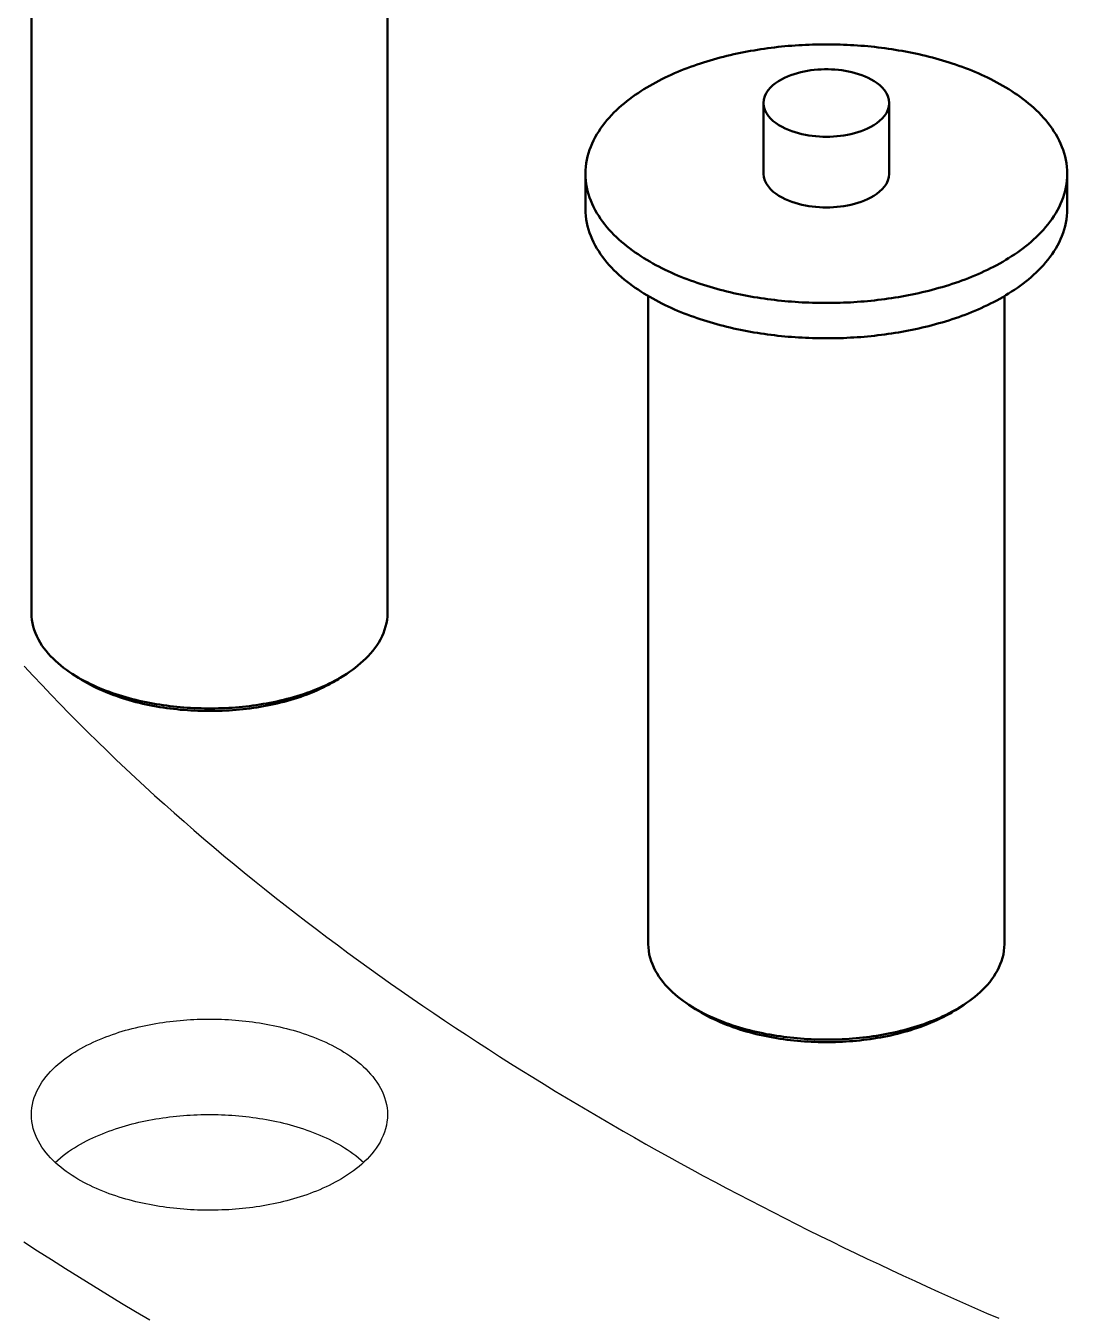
# Model space of a CAD drawing. Header units: millimetres. Extents: x 0 to 841, y 0 to 594.
# Drawn here: x 223.07 to 259.32, y 271.77 to 316.63 of the extents above; entities that cross this region are included whole.
import ezdxf

# ---------------------------------------------------------------- set-up
doc = ezdxf.new("R2010")
doc.units = ezdxf.units.MM
doc.layers.add('FINA', color=7, linetype='CONTINUOUS', lineweight=25)
doc.layers.add('VIS', color=7, linetype='CONTINUOUS', lineweight=50)

msp = doc.modelspace()

# ---------------------------------------------------------------- linework, layer by layer
at = {"layer": 'FINA'}
for points in [[(223.26, 318.747), (223.26, 296.188)], [(235.657, 318.747), (235.657, 296.188)], [(259.321, 311.48), (259.318, 311.6), (259.309, 311.72), (259.294, 311.84), (259.273, 311.958), (259.247, 312.076), (259.215, 312.192), (259.178, 312.306), (259.136, 312.419), (259.089, 312.53), (259.038, 312.639), (258.982, 312.746), (258.923, 312.85), (258.859, 312.953), (258.792, 313.053), (258.722, 313.15), (258.649, 313.246), (258.572, 313.339), (258.493, 313.43), (258.412, 313.518), (258.328, 313.605), (258.242, 313.689), (258.154, 313.771), (258.064, 313.851), (257.972, 313.929), (257.878, 314.004), (257.783, 314.078), (257.687, 314.15), (257.589, 314.22), (257.489, 314.288), (257.389, 314.354), (257.287, 314.419), (257.185, 314.482), (257.081, 314.543), (256.976, 314.602), (256.871, 314.66), (256.764, 314.716), (256.657, 314.771), (256.549, 314.824), (256.44, 314.876), (256.331, 314.926), (256.221, 314.975), (256.11, 315.022), (255.999, 315.068), (255.887, 315.113), (255.775, 315.156), (255.662, 315.199), (255.549, 315.239), (255.435, 315.279), (255.321, 315.317), (255.206, 315.354), (255.091, 315.39), (254.976, 315.425), (254.86, 315.458), (254.745, 315.491), (254.628, 315.522), (254.512, 315.552), (254.395, 315.581), (254.278, 315.609), (254.16, 315.636), (254.043, 315.661), (253.925, 315.686), (253.807, 315.71), (253.689, 315.732), (253.57, 315.754), (253.452, 315.774), (253.333, 315.794), (253.214, 315.813), (253.095, 315.83), (252.975, 315.847), (252.856, 315.862), (252.737, 315.877), (252.617, 315.891), (252.497, 315.903), (252.377, 315.915), (252.258, 315.926), (252.138, 315.935), (252.018, 315.944), (251.897, 315.952), (251.777, 315.959), (251.657, 315.965), (251.537, 315.97), (251.416, 315.975), (251.296, 315.978), (251.176, 315.98), (251.055, 315.982), (250.935, 315.982), (250.814, 315.982), (250.694, 315.98), (250.574, 315.978), (250.453, 315.975), (250.333, 315.97), (250.213, 315.965), (250.093, 315.959), (249.972, 315.952), (249.852, 315.944), (249.732, 315.935), (249.612, 315.926), (249.492, 315.915), (249.372, 315.903), (249.253, 315.891), (249.133, 315.877), (249.014, 315.862), (248.894, 315.847), (248.775, 315.83), (248.656, 315.813), (248.537, 315.794), (248.418, 315.774), (248.3, 315.754), (248.181, 315.732), (248.063, 315.71), (247.945, 315.686), (247.827, 315.661), (247.709, 315.636), (247.592, 315.609), (247.475, 315.581), (247.358, 315.552), (247.242, 315.522), (247.125, 315.491), (247.009, 315.458), (246.894, 315.425), (246.778, 315.39), (246.663, 315.354), (246.549, 315.317), (246.435, 315.279), (246.321, 315.239), (246.208, 315.199), (246.095, 315.156), (245.983, 315.113), (245.871, 315.068), (245.76, 315.022), (245.649, 314.975), (245.539, 314.926), (245.43, 314.876), (245.321, 314.824), (245.213, 314.771), (245.106, 314.716), (244.999, 314.66), (244.894, 314.602), (244.789, 314.543), (244.685, 314.482), (244.582, 314.419), (244.481, 314.354), (244.38, 314.288), (244.281, 314.22), (244.183, 314.15), (244.087, 314.078), (243.991, 314.004), (243.898, 313.929), (243.806, 313.851), (243.716, 313.771), (243.628, 313.689), (243.542, 313.605), (243.458, 313.518), (243.376, 313.43), (243.297, 313.339), (243.221, 313.246), (243.148, 313.15), (243.077, 313.053), (243.01, 312.953), (242.947, 312.85), (242.887, 312.746), (242.832, 312.639), (242.78, 312.53), (242.734, 312.419), (242.692, 312.306), (242.655, 312.192), (242.623, 312.076), (242.597, 311.958), (242.576, 311.84), (242.561, 311.72), (242.552, 311.6), (242.549, 311.48)], [(253.122, 313.94), (253.111, 314.06), (253.078, 314.175), (253.027, 314.284), (252.961, 314.384), (252.883, 314.475), (252.796, 314.558), (252.702, 314.633), (252.603, 314.7), (252.5, 314.761), (252.393, 314.816), (252.284, 314.865), (252.172, 314.909), (252.058, 314.948), (251.943, 314.983), (251.827, 315.013), (251.71, 315.039), (251.592, 315.061), (251.473, 315.079), (251.354, 315.093), (251.235, 315.104), (251.115, 315.111), (250.995, 315.115), (250.875, 315.115), (250.755, 315.111), (250.635, 315.104), (250.515, 315.093), (250.396, 315.079), (250.278, 315.061), (250.16, 315.039), (250.042, 315.013), (249.926, 314.983), (249.811, 314.948), (249.698, 314.909), (249.586, 314.865), (249.477, 314.816), (249.37, 314.761), (249.266, 314.7), (249.167, 314.633), (249.074, 314.558), (248.987, 314.475), (248.909, 314.384), (248.843, 314.284), (248.791, 314.175), (248.759, 314.06), (248.747, 313.94)], [(248.747, 313.94), (248.759, 313.818), (248.793, 313.701), (248.847, 313.59), (248.916, 313.488), (248.997, 313.396), (249.087, 313.312), (249.183, 313.237), (249.286, 313.169), (249.392, 313.108), (249.502, 313.053), (249.615, 313.004), (249.73, 312.96), (249.847, 312.922), (249.965, 312.888), (250.084, 312.858), (250.204, 312.833), (250.325, 312.812), (250.447, 312.796), (250.569, 312.782), (250.692, 312.773), (250.814, 312.768), (250.937, 312.766), (251.06, 312.768), (251.183, 312.774), (251.305, 312.783), (251.428, 312.796), (251.549, 312.813), (251.67, 312.834), (251.791, 312.86), (251.91, 312.889), (252.028, 312.923), (252.145, 312.962), (252.259, 313.006), (252.372, 313.055), (252.482, 313.11)], [(248.747, 313.94), (248.747, 311.48)], [(252.482, 313.11), (252.588, 313.171), (252.689, 313.239), (252.786, 313.314), (252.875, 313.398), (252.955, 313.49), (253.024, 313.591), (253.077, 313.702), (253.111, 313.819), (253.122, 313.94)], [(253.122, 313.94), (253.122, 311.48)], [(242.549, 311.48), (242.552, 311.359), (242.561, 311.239), (242.576, 311.12), (242.596, 311.001), (242.623, 310.884), (242.654, 310.768), (242.691, 310.653), (242.733, 310.541), (242.78, 310.43), (242.832, 310.321), (242.887, 310.214), (242.947, 310.11), (243.01, 310.007), (243.077, 309.907), (243.147, 309.81), (243.221, 309.714), (243.297, 309.621), (243.376, 309.53), (243.457, 309.442), (243.541, 309.356), (243.627, 309.271), (243.715, 309.189), (243.805, 309.11), (243.897, 309.032), (243.99, 308.956), (244.085, 308.882), (244.182, 308.81), (244.28, 308.74), (244.379, 308.672), (244.48, 308.606), (244.581, 308.541), (244.684, 308.479), (244.787, 308.417), (244.892, 308.358), (244.998, 308.3), (245.104, 308.244), (245.211, 308.189), (245.319, 308.136), (245.428, 308.084), (245.537, 308.034), (245.647, 307.985), (245.758, 307.938), (245.869, 307.892), (245.981, 307.847), (246.093, 307.804), (246.206, 307.762), (246.319, 307.721), (246.433, 307.681), (246.547, 307.643), (246.661, 307.606), (246.776, 307.57), (246.891, 307.535), (247.007, 307.502), (247.123, 307.47), (247.239, 307.438), (247.355, 307.408), (247.472, 307.379), (247.589, 307.351), (247.707, 307.324), (247.824, 307.299), (247.942, 307.274), (248.06, 307.25), (248.178, 307.228), (248.296, 307.206), (248.415, 307.185), (248.534, 307.166), (248.653, 307.147), (248.772, 307.13), (248.891, 307.113), (249.01, 307.098), (249.13, 307.083), (249.249, 307.069), (249.369, 307.057), (249.489, 307.045), (249.608, 307.034), (249.728, 307.024), (249.848, 307.015), (249.968, 307.007), (250.089, 307), (250.209, 306.994), (250.329, 306.989), (250.449, 306.985), (250.57, 306.982), (250.69, 306.979), (250.81, 306.978), (250.931, 306.977), (251.051, 306.978), (251.171, 306.979), (251.292, 306.981), (251.412, 306.985), (251.532, 306.989), (251.652, 306.994), (251.773, 307), (251.893, 307.007), (252.013, 307.015), (252.133, 307.024), (252.253, 307.033), (252.373, 307.044), (252.492, 307.056), (252.612, 307.068), (252.732, 307.082), (252.851, 307.097), (252.97, 307.112), (253.09, 307.129), (253.209, 307.146), (253.328, 307.165), (253.446, 307.184), (253.565, 307.205), (253.683, 307.226), (253.801, 307.249), (253.919, 307.272), (254.037, 307.297), (254.155, 307.323), (254.272, 307.349), (254.389, 307.377), (254.506, 307.406), (254.623, 307.436), (254.739, 307.467), (254.855, 307.5), (254.97, 307.533), (255.086, 307.568), (255.2, 307.603), (255.315, 307.64), (255.429, 307.679), (255.543, 307.718), (255.656, 307.759), (255.769, 307.801), (255.881, 307.844), (255.993, 307.889), (256.104, 307.935), (256.215, 307.982), (256.325, 308.031), (256.434, 308.081), (256.543, 308.132), (256.651, 308.185), (256.758, 308.24), (256.865, 308.296)], [(242.549, 311.48), (242.549, 310.249)], [(248.747, 311.48), (248.759, 311.358), (248.793, 311.24), (248.847, 311.129), (248.916, 311.028), (248.997, 310.935), (249.087, 310.851), (249.183, 310.776), (249.286, 310.708), (249.392, 310.647), (249.502, 310.592), (249.615, 310.543), (249.73, 310.499), (249.847, 310.461), (249.965, 310.427), (250.084, 310.398), (250.204, 310.373), (250.325, 310.352), (250.447, 310.335), (250.569, 310.322), (250.692, 310.312), (250.814, 310.307), (250.937, 310.305), (251.06, 310.307), (251.183, 310.313), (251.305, 310.322), (251.428, 310.335), (251.549, 310.352), (251.67, 310.374), (251.791, 310.399), (251.91, 310.428), (252.028, 310.462), (252.145, 310.501), (252.259, 310.545), (252.372, 310.594), (252.482, 310.649)], [(252.482, 310.649), (252.588, 310.71), (252.689, 310.778), (252.786, 310.854), (252.875, 310.937), (252.955, 311.029), (253.024, 311.131), (253.077, 311.241), (253.111, 311.358), (253.122, 311.48)], [(256.865, 308.296), (256.97, 308.354), (257.075, 308.413), (257.179, 308.475), (257.282, 308.537), (257.384, 308.602), (257.485, 308.668), (257.584, 308.736), (257.682, 308.806), (257.779, 308.878), (257.875, 308.952), (257.968, 309.028), (258.06, 309.106), (258.151, 309.186), (258.239, 309.268), (258.325, 309.352), (258.409, 309.438), (258.491, 309.527), (258.57, 309.618), (258.647, 309.711), (258.72, 309.807), (258.791, 309.905), (258.858, 310.005), (258.922, 310.107), (258.981, 310.212), (259.037, 310.319), (259.089, 310.428), (259.136, 310.539), (259.178, 310.652), (259.215, 310.767), (259.247, 310.883), (259.273, 311.001), (259.294, 311.119), (259.309, 311.239), (259.318, 311.359), (259.321, 311.48)], [(259.321, 311.48), (259.321, 310.249)], [(242.549, 310.249), (242.552, 310.129), (242.561, 310.009), (242.576, 309.89), (242.596, 309.771), (242.623, 309.654), (242.654, 309.538), (242.691, 309.423), (242.733, 309.31), (242.78, 309.199), (242.832, 309.091), (242.887, 308.984), (242.947, 308.879), (243.01, 308.777), (243.077, 308.677), (243.147, 308.579), (243.221, 308.484), (243.297, 308.391), (243.376, 308.3), (243.457, 308.211), (243.541, 308.125), (243.627, 308.041), (243.715, 307.959), (243.805, 307.879), (243.897, 307.801), (243.99, 307.726), (244.085, 307.652), (244.182, 307.58), (244.28, 307.51), (244.379, 307.442), (244.48, 307.376), (244.581, 307.311), (244.684, 307.248), (244.787, 307.187), (244.892, 307.128), (244.998, 307.07), (245.104, 307.014), (245.211, 306.959), (245.319, 306.906), (245.428, 306.854), (245.537, 306.804), (245.647, 306.755), (245.758, 306.707), (245.869, 306.661), (245.981, 306.617), (246.093, 306.573), (246.206, 306.531), (246.319, 306.491), (246.433, 306.451), (246.547, 306.413), (246.661, 306.376), (246.776, 306.34), (246.891, 306.305), (247.007, 306.272), (247.123, 306.239), (247.239, 306.208), (247.355, 306.178), (247.472, 306.149), (247.589, 306.121), (247.707, 306.094), (247.824, 306.068), (247.942, 306.044), (248.06, 306.02), (248.178, 305.997), (248.296, 305.976), (248.415, 305.955), (248.534, 305.936), (248.653, 305.917), (248.772, 305.899), (248.891, 305.883), (249.01, 305.867), (249.13, 305.853), (249.249, 305.839), (249.369, 305.826), (249.489, 305.814), (249.608, 305.804), (249.728, 305.794), (249.848, 305.785), (249.968, 305.777), (250.089, 305.77), (250.209, 305.764), (250.329, 305.759), (250.449, 305.755), (250.57, 305.751), (250.69, 305.749), (250.81, 305.748), (250.931, 305.747), (251.051, 305.747), (251.171, 305.749), (251.292, 305.751), (251.412, 305.754), (251.532, 305.758), (251.652, 305.764), (251.773, 305.77), (251.893, 305.776), (252.013, 305.784), (252.133, 305.793), (252.253, 305.803), (252.373, 305.814), (252.492, 305.825), (252.612, 305.838), (252.732, 305.852), (252.851, 305.866), (252.97, 305.882), (253.09, 305.898), (253.209, 305.916), (253.328, 305.934), (253.446, 305.954), (253.565, 305.974), (253.683, 305.996), (253.801, 306.018), (253.919, 306.042), (254.037, 306.066), (254.155, 306.092), (254.272, 306.119), (254.389, 306.147), (254.506, 306.176), (254.623, 306.206), (254.739, 306.237), (254.855, 306.269), (254.97, 306.303), (255.086, 306.337), (255.2, 306.373), (255.315, 306.41), (255.429, 306.448), (255.543, 306.488), (255.656, 306.528), (255.769, 306.57), (255.881, 306.614), (255.993, 306.658), (256.104, 306.704), (256.215, 306.751), (256.325, 306.8), (256.434, 306.85), (256.543, 306.902), (256.651, 306.955), (256.758, 307.01), (256.865, 307.066)], [(256.865, 307.066), (256.97, 307.124), (257.075, 307.183), (257.179, 307.244), (257.282, 307.307), (257.384, 307.372), (257.485, 307.438), (257.584, 307.506), (257.682, 307.576), (257.779, 307.648), (257.875, 307.722), (257.968, 307.798), (258.06, 307.875), (258.151, 307.955), (258.239, 308.037), (258.325, 308.122), (258.409, 308.208), (258.491, 308.297), (258.57, 308.388), (258.647, 308.481), (258.72, 308.576), (258.791, 308.674), (258.858, 308.774), (258.922, 308.877), (258.981, 308.982), (259.037, 309.088), (259.089, 309.197), (259.136, 309.309), (259.178, 309.421), (259.215, 309.536), (259.247, 309.652), (259.273, 309.77), (259.294, 309.889), (259.309, 310.009), (259.318, 310.129), (259.321, 310.249)], [(244.737, 307.217), (244.737, 284.657)], [(257.133, 307.217), (257.133, 284.657)], [(223.26, 296.188), (223.265, 296.067), (223.277, 295.947), (223.297, 295.828), (223.325, 295.71), (223.36, 295.595), (223.402, 295.482), (223.45, 295.371), (223.504, 295.263), (223.564, 295.158), (223.629, 295.057), (223.699, 294.958), (223.773, 294.863), (223.851, 294.77), (223.932, 294.681), (224.017, 294.595), (224.104, 294.512), (224.194, 294.431), (224.287, 294.354), (224.382, 294.279), (224.479, 294.207), (224.577, 294.137), (224.678, 294.07)], [(234.24, 294.07), (234.34, 294.137), (234.439, 294.207), (234.536, 294.279), (234.63, 294.354), (234.723, 294.431), (234.813, 294.512), (234.901, 294.595), (234.985, 294.681), (235.067, 294.77), (235.144, 294.863), (235.218, 294.958), (235.288, 295.057), (235.353, 295.158), (235.413, 295.263), (235.467, 295.371), (235.516, 295.482), (235.558, 295.595), (235.593, 295.71), (235.621, 295.828), (235.641, 295.947), (235.653, 296.067), (235.657, 296.188)], [(223.014, 294.333), (223.324, 293.998), (223.637, 293.665), (223.951, 293.334), (224.268, 293.005), (224.588, 292.678), (224.909, 292.353), (225.232, 292.031), (225.558, 291.71), (225.886, 291.392), (226.215, 291.076), (226.547, 290.762), (226.88, 290.449), (227.216, 290.139), (227.553, 289.831), (227.892, 289.525), (228.233, 289.221), (228.576, 288.919), (228.921, 288.62), (229.267, 288.322), (229.615, 288.026), (229.965, 287.732), (230.316, 287.44), (230.669, 287.15), (231.023, 286.861), (231.379, 286.575), (231.737, 286.291), (232.096, 286.009), (232.457, 285.728), (232.819, 285.449), (233.182, 285.173), (233.547, 284.898), (233.913, 284.625), (234.281, 284.354), (234.65, 284.084), (235.02, 283.817), (235.392, 283.551), (235.765, 283.287), (236.139, 283.025), (236.514, 282.765), (236.891, 282.506), (237.269, 282.25), (237.648, 281.995), (238.028, 281.741), (238.409, 281.49), (238.791, 281.24), (239.175, 280.992), (239.56, 280.745), (239.945, 280.501), (240.332, 280.257), (240.72, 280.016), (241.109, 279.776), (241.499, 279.538), (241.889, 279.302), (242.281, 279.067), (242.674, 278.834), (243.068, 278.602), (243.463, 278.372), (243.858, 278.144), (244.255, 277.917), (244.652, 277.692), (245.05, 277.468), (245.45, 277.246), (245.85, 277.026), (246.251, 276.807), (246.652, 276.589), (247.055, 276.373), (247.458, 276.159), (247.862, 275.946), (248.267, 275.735), (248.673, 275.525), (249.08, 275.316), (249.487, 275.109), (249.895, 274.904), (250.304, 274.7), (250.713, 274.497), (251.123, 274.296), (251.534, 274.096), (251.946, 273.898), (252.358, 273.701), (252.771, 273.506), (253.184, 273.312), (253.598, 273.119), (254.013, 272.928), (254.429, 272.738), (254.845, 272.55), (255.262, 272.363), (255.679, 272.177), (256.097, 271.993), (256.516, 271.81), (256.935, 271.628)], [(223.014, 294.333), (223.324, 293.998), (223.637, 293.665), (223.951, 293.334), (224.268, 293.005), (224.588, 292.678), (224.909, 292.353), (225.232, 292.031), (225.558, 291.71), (225.886, 291.392), (226.215, 291.076), (226.547, 290.762), (226.88, 290.449), (227.216, 290.139), (227.553, 289.831), (227.892, 289.525), (228.233, 289.221), (228.576, 288.919), (228.921, 288.62), (229.267, 288.322), (229.615, 288.026), (229.965, 287.732), (230.316, 287.44), (230.669, 287.15), (231.023, 286.861), (231.379, 286.575), (231.737, 286.291), (232.096, 286.009), (232.457, 285.728), (232.819, 285.449), (233.182, 285.173), (233.547, 284.898), (233.913, 284.625), (234.281, 284.354), (234.65, 284.084), (235.02, 283.817), (235.392, 283.551), (235.765, 283.287), (236.139, 283.025), (236.514, 282.765), (236.891, 282.506), (237.269, 282.25), (237.648, 281.995), (238.028, 281.741), (238.409, 281.49), (238.791, 281.24), (239.175, 280.992), (239.56, 280.745), (239.945, 280.501), (240.332, 280.257), (240.72, 280.016), (241.109, 279.776), (241.499, 279.538), (241.889, 279.302), (242.281, 279.067), (242.674, 278.834), (243.068, 278.602), (243.463, 278.372), (243.858, 278.144), (244.255, 277.917), (244.652, 277.692), (245.05, 277.468), (245.45, 277.246), (245.85, 277.026), (246.251, 276.807), (246.652, 276.589), (247.055, 276.373), (247.458, 276.159), (247.862, 275.946), (248.267, 275.735), (248.673, 275.525), (249.08, 275.316), (249.487, 275.109), (249.895, 274.904), (250.304, 274.7), (250.713, 274.497), (251.123, 274.296), (251.534, 274.096), (251.946, 273.898), (252.358, 273.701), (252.771, 273.506), (253.184, 273.312), (253.598, 273.119), (254.013, 272.928), (254.429, 272.738), (254.845, 272.55), (255.262, 272.363), (255.679, 272.177), (256.097, 271.993), (256.516, 271.81), (256.935, 271.628)], [(224.678, 294.07), (224.779, 294.005), (224.883, 293.943), (224.987, 293.883), (225.093, 293.825), (225.2, 293.77), (225.308, 293.716), (225.417, 293.665), (225.527, 293.615), (225.638, 293.567), (225.75, 293.522), (225.862, 293.478), (225.975, 293.435), (226.089, 293.395), (226.203, 293.356), (226.318, 293.319), (226.433, 293.283), (226.549, 293.25), (226.665, 293.217), (226.782, 293.186), (226.899, 293.157), (227.016, 293.129), (227.134, 293.103), (227.252, 293.078), (227.37, 293.055), (227.489, 293.033), (227.607, 293.012), (227.726, 292.993), (227.846, 292.975), (227.965, 292.958), (228.085, 292.943), (228.205, 292.929), (228.325, 292.916), (228.445, 292.905), (228.565, 292.895), (228.685, 292.886), (228.806, 292.879), (228.926, 292.872), (229.046, 292.867), (229.167, 292.864), (229.288, 292.861), (229.408, 292.86), (229.529, 292.86), (229.649, 292.862), (229.77, 292.864), (229.891, 292.868), (230.011, 292.873), (230.132, 292.88), (230.252, 292.887), (230.372, 292.896), (230.492, 292.907), (230.612, 292.918), (230.732, 292.931), (230.852, 292.945), (230.972, 292.961), (231.091, 292.978), (231.21, 292.996), (231.33, 293.015), (231.448, 293.036), (231.567, 293.058), (231.685, 293.082), (231.803, 293.107), (231.921, 293.134), (232.038, 293.162), (232.155, 293.191), (232.272, 293.222), (232.388, 293.255), (232.503, 293.289), (232.619, 293.325), (232.733, 293.362), (232.847, 293.401), (232.961, 293.442), (233.074, 293.485), (233.186, 293.529), (233.297, 293.575), (233.408, 293.623), (233.518, 293.673), (233.627, 293.725), (233.735, 293.779), (233.842, 293.835)], [(224.903, 293.924), (224.678, 294.07)], [(224.793, 293.997), (224.812, 293.984), (224.83, 293.972), (224.848, 293.96), (224.866, 293.948), (224.884, 293.936), (224.903, 293.924)], [(224.903, 293.924), (225.005, 293.859), (225.109, 293.797), (225.214, 293.737), (225.32, 293.679), (225.428, 293.624), (225.537, 293.57), (225.647, 293.519), (225.757, 293.47), (225.869, 293.423), (225.981, 293.378), (226.094, 293.335), (226.208, 293.294), (226.323, 293.254), (226.438, 293.217), (226.553, 293.181), (226.669, 293.146), (226.786, 293.114), (226.903, 293.083), (227.02, 293.053), (227.138, 293.025), (227.256, 292.999), (227.375, 292.974), (227.494, 292.951), (227.613, 292.929), (227.732, 292.909), (227.852, 292.89), (227.972, 292.873), (228.092, 292.857), (228.212, 292.842), (228.332, 292.829), (228.453, 292.817), (228.573, 292.806), (228.694, 292.797), (228.815, 292.789), (228.936, 292.783), (229.057, 292.778), (229.178, 292.774), (229.299, 292.772), (229.42, 292.771), (229.541, 292.771), (229.662, 292.772), (229.783, 292.775), (229.904, 292.78), (230.025, 292.785), (230.146, 292.792), (230.267, 292.8), (230.387, 292.81), (230.508, 292.821), (230.628, 292.833), (230.749, 292.847), (230.869, 292.862), (230.989, 292.879), (231.108, 292.897), (231.228, 292.916), (231.347, 292.937), (231.466, 292.959), (231.585, 292.983), (231.703, 293.008), (231.821, 293.035), (231.939, 293.064), (232.056, 293.094), (232.173, 293.125), (232.29, 293.158), (232.406, 293.193), (232.521, 293.23), (232.636, 293.268), (232.75, 293.308), (232.864, 293.35), (232.976, 293.394), (233.089, 293.44), (233.2, 293.488), (233.31, 293.537), (233.42, 293.589), (233.528, 293.643), (233.635, 293.699)], [(233.635, 293.699), (233.7, 293.735), (233.764, 293.771), (233.827, 293.807), (233.89, 293.845), (233.953, 293.884), (234.015, 293.924)], [(233.842, 293.835), (233.909, 293.872), (233.976, 293.909), (234.043, 293.948), (234.109, 293.988), (234.175, 294.028), (234.24, 294.07)], [(234.015, 293.924), (234.24, 294.07)], [(234.015, 293.924), (234.033, 293.936), (234.051, 293.948), (234.07, 293.96), (234.088, 293.972), (234.106, 293.984), (234.124, 293.997)], [(244.737, 284.657), (244.741, 284.537), (244.753, 284.417), (244.773, 284.297), (244.801, 284.18), (244.836, 284.064), (244.878, 283.951), (244.926, 283.841), (244.981, 283.733), (245.041, 283.628), (245.106, 283.526), (245.175, 283.428), (245.249, 283.332), (245.327, 283.24), (245.408, 283.151), (245.493, 283.064), (245.58, 282.981), (245.671, 282.901), (245.763, 282.823), (245.858, 282.748), (245.955, 282.676), (246.053, 282.607), (246.154, 282.54)], [(255.716, 282.54), (255.816, 282.607), (255.915, 282.676), (256.012, 282.748), (256.107, 282.823), (256.199, 282.901), (256.289, 282.981), (256.377, 283.064), (256.461, 283.151), (256.543, 283.24), (256.621, 283.332), (256.694, 283.428), (256.764, 283.526), (256.829, 283.628), (256.889, 283.733), (256.944, 283.841), (256.992, 283.951), (257.034, 284.064), (257.069, 284.18), (257.097, 284.297), (257.117, 284.417), (257.129, 284.537), (257.133, 284.657)], [(246.154, 282.54), (246.256, 282.475), (246.359, 282.413), (246.464, 282.353), (246.569, 282.295), (246.676, 282.239), (246.785, 282.186), (246.894, 282.134), (247.004, 282.085), (247.114, 282.037), (247.226, 281.991), (247.338, 281.947), (247.451, 281.905), (247.565, 281.864), (247.679, 281.826), (247.794, 281.788), (247.909, 281.753), (248.025, 281.719), (248.141, 281.687), (248.258, 281.656), (248.375, 281.627), (248.492, 281.599), (248.61, 281.573), (248.728, 281.548), (248.846, 281.524), (248.965, 281.502), (249.084, 281.481), (249.203, 281.462), (249.322, 281.444), (249.441, 281.428), (249.561, 281.412), (249.681, 281.398), (249.801, 281.386), (249.921, 281.374), (250.041, 281.364), (250.161, 281.356), (250.282, 281.348), (250.402, 281.342), (250.523, 281.337), (250.643, 281.333), (250.764, 281.331), (250.884, 281.33), (251.005, 281.33), (251.126, 281.331), (251.246, 281.334), (251.367, 281.338), (251.487, 281.343), (251.608, 281.349), (251.728, 281.357), (251.848, 281.366), (251.969, 281.376), (252.089, 281.388), (252.209, 281.401), (252.328, 281.415), (252.448, 281.43), (252.567, 281.447), (252.687, 281.465), (252.806, 281.485), (252.925, 281.506), (253.043, 281.528), (253.161, 281.552), (253.279, 281.577), (253.397, 281.603), (253.514, 281.631), (253.631, 281.661), (253.748, 281.692), (253.864, 281.725), (253.98, 281.759), (254.095, 281.794), (254.209, 281.832), (254.324, 281.871), (254.437, 281.912), (254.55, 281.954), (254.662, 281.998), (254.774, 282.045), (254.884, 282.093), (254.994, 282.142), (255.103, 282.194), (255.211, 282.248), (255.318, 282.304)], [(246.379, 282.393), (246.154, 282.54)], [(246.27, 282.466), (246.288, 282.454), (246.306, 282.442), (246.324, 282.429), (246.342, 282.417), (246.36, 282.405), (246.379, 282.393)], [(246.379, 282.393), (246.481, 282.328), (246.585, 282.266), (246.69, 282.206), (246.797, 282.149), (246.904, 282.093), (247.013, 282.04), (247.123, 281.989), (247.234, 281.94), (247.345, 281.893), (247.457, 281.848), (247.571, 281.805), (247.684, 281.763), (247.799, 281.724), (247.914, 281.686), (248.029, 281.65), (248.146, 281.616), (248.262, 281.583), (248.379, 281.552), (248.497, 281.523), (248.614, 281.495), (248.733, 281.469), (248.851, 281.444), (248.97, 281.421), (249.089, 281.399), (249.208, 281.379), (249.328, 281.36), (249.448, 281.342), (249.568, 281.326), (249.688, 281.312), (249.808, 281.298), (249.929, 281.286), (250.049, 281.276), (250.17, 281.267), (250.291, 281.259), (250.412, 281.253), (250.533, 281.247), (250.654, 281.244), (250.775, 281.241), (250.896, 281.24), (251.017, 281.24), (251.138, 281.242), (251.259, 281.245), (251.38, 281.249), (251.501, 281.255), (251.622, 281.262), (251.743, 281.27), (251.863, 281.28), (251.984, 281.29), (252.104, 281.303), (252.225, 281.317), (252.345, 281.332), (252.465, 281.348), (252.585, 281.366), (252.704, 281.386), (252.823, 281.407), (252.942, 281.429), (253.061, 281.453), (253.179, 281.478), (253.297, 281.505), (253.415, 281.533), (253.532, 281.563), (253.649, 281.595), (253.766, 281.628), (253.882, 281.663), (253.997, 281.7), (254.112, 281.738), (254.226, 281.778), (254.34, 281.82), (254.453, 281.864), (254.565, 281.91), (254.676, 281.957), (254.786, 282.007), (254.896, 282.059), (255.004, 282.113), (255.111, 282.169)], [(255.111, 282.169), (255.176, 282.204), (255.24, 282.24), (255.304, 282.277), (255.367, 282.315), (255.429, 282.354), (255.491, 282.393)], [(255.318, 282.304), (255.385, 282.341), (255.453, 282.379), (255.519, 282.418), (255.585, 282.457), (255.651, 282.498), (255.716, 282.54)], [(255.491, 282.393), (255.716, 282.54)], [(255.491, 282.393), (255.509, 282.405), (255.528, 282.417), (255.546, 282.429), (255.564, 282.442), (255.582, 282.454), (255.6, 282.466)], [(223.26, 278.716), (223.265, 278.837), (223.277, 278.957), (223.297, 279.075), (223.324, 279.193), (223.359, 279.308), (223.401, 279.421), (223.449, 279.531), (223.504, 279.639), (223.563, 279.744), (223.628, 279.845), (223.698, 279.944), (223.771, 280.039), (223.849, 280.131), (223.93, 280.221), (224.014, 280.307), (224.101, 280.39), (224.191, 280.47), (224.283, 280.548), (224.378, 280.622), (224.474, 280.695), (224.573, 280.764), (224.673, 280.831), (224.775, 280.896), (224.878, 280.958), (224.982, 281.018), (225.088, 281.076), (225.195, 281.132), (225.303, 281.185), (225.412, 281.237), (225.522, 281.287), (225.632, 281.334), (225.744, 281.38), (225.856, 281.424), (225.969, 281.466), (226.082, 281.507), (226.196, 281.546), (226.311, 281.583), (226.426, 281.619), (226.542, 281.653), (226.658, 281.685), (226.774, 281.716), (226.891, 281.745), (227.008, 281.773), (227.126, 281.799), (227.244, 281.824), (227.362, 281.848), (227.481, 281.87), (227.599, 281.891), (227.718, 281.91), (227.837, 281.928), (227.957, 281.945), (228.076, 281.96), (228.196, 281.974), (228.316, 281.987), (228.436, 281.999), (228.556, 282.009), (228.676, 282.017), (228.796, 282.025), (228.917, 282.031), (229.037, 282.036), (229.157, 282.04), (229.278, 282.043), (229.398, 282.044), (229.519, 282.044), (229.639, 282.043), (229.76, 282.04), (229.88, 282.036), (230.001, 282.031), (230.121, 282.025), (230.241, 282.017), (230.362, 282.009), (230.482, 281.999), (230.602, 281.987), (230.721, 281.974), (230.841, 281.96), (230.961, 281.945), (231.08, 281.928), (231.199, 281.91), (231.318, 281.891), (231.437, 281.87), (231.555, 281.848), (231.674, 281.824), (231.791, 281.799), (231.909, 281.773), (232.026, 281.745), (232.143, 281.716), (232.26, 281.685), (232.376, 281.653), (232.491, 281.619), (232.606, 281.583), (232.721, 281.546), (232.835, 281.507), (232.949, 281.466), (233.062, 281.424), (233.174, 281.38), (233.285, 281.334), (233.396, 281.287), (233.506, 281.237), (233.615, 281.185), (233.722, 281.132), (233.829, 281.076), (233.935, 281.018), (234.04, 280.958), (234.143, 280.896), (234.244, 280.831), (234.344, 280.764), (234.443, 280.695), (234.539, 280.622), (234.634, 280.548), (234.726, 280.47), (234.816, 280.39), (234.903, 280.307), (234.988, 280.221), (235.069, 280.131), (235.146, 280.039), (235.22, 279.944), (235.289, 279.845), (235.354, 279.744), (235.414, 279.639), (235.468, 279.531), (235.516, 279.421), (235.558, 279.308), (235.593, 279.193), (235.621, 279.075), (235.641, 278.957), (235.653, 278.837), (235.657, 278.716)], [(233.842, 276.363), (233.735, 276.307), (233.627, 276.253), (233.518, 276.201), (233.408, 276.151), (233.297, 276.104), (233.186, 276.057), (233.074, 276.013), (232.961, 275.971), (232.847, 275.93), (232.733, 275.891), (232.618, 275.853), (232.503, 275.818), (232.387, 275.783), (232.271, 275.751), (232.155, 275.72), (232.038, 275.69), (231.92, 275.662), (231.803, 275.636), (231.685, 275.611), (231.566, 275.587), (231.448, 275.565), (231.329, 275.544), (231.21, 275.524), (231.091, 275.506), (230.971, 275.489), (230.851, 275.474), (230.732, 275.459), (230.612, 275.447), (230.492, 275.435), (230.371, 275.425), (230.251, 275.416), (230.131, 275.408), (230.01, 275.402), (229.89, 275.397), (229.769, 275.393), (229.648, 275.39), (229.528, 275.389), (229.407, 275.389), (229.286, 275.39), (229.166, 275.392), (229.045, 275.396), (228.925, 275.401), (228.804, 275.407), (228.684, 275.415), (228.563, 275.423), (228.443, 275.434), (228.323, 275.445), (228.203, 275.458), (228.083, 275.472), (227.964, 275.487), (227.844, 275.503), (227.725, 275.521), (227.606, 275.541), (227.487, 275.561), (227.368, 275.584), (227.25, 275.607), (227.132, 275.632), (227.014, 275.658), (226.897, 275.686), (226.78, 275.715), (226.663, 275.746), (226.547, 275.779), (226.431, 275.813), (226.316, 275.848), (226.201, 275.885), (226.087, 275.924), (225.973, 275.965), (225.86, 276.007), (225.748, 276.051), (225.636, 276.097), (225.525, 276.144), (225.415, 276.194), (225.306, 276.246), (225.198, 276.299), (225.091, 276.355), (224.985, 276.413), (224.881, 276.473), (224.777, 276.535), (224.676, 276.6), (224.575, 276.667), (224.477, 276.737), (224.38, 276.809), (224.285, 276.883), (224.193, 276.961), (224.103, 277.041), (224.016, 277.125), (223.931, 277.211), (223.85, 277.3), (223.772, 277.392), (223.698, 277.488), (223.629, 277.586), (223.564, 277.688), (223.504, 277.793), (223.45, 277.9), (223.401, 278.011), (223.359, 278.124), (223.324, 278.239), (223.297, 278.357), (223.277, 278.476), (223.265, 278.596), (223.26, 278.716)], [(224.088, 277.055), (224.178, 277.136), (224.27, 277.214), (224.364, 277.29), (224.461, 277.363), (224.559, 277.433), (224.66, 277.5), (224.761, 277.565), (224.865, 277.628), (224.969, 277.689), (225.075, 277.747), (225.182, 277.803), (225.291, 277.857), (225.4, 277.909), (225.51, 277.959), (225.621, 278.007), (225.732, 278.054), (225.845, 278.098), (225.958, 278.141), (226.072, 278.181), (226.186, 278.22), (226.301, 278.258), (226.417, 278.294), (226.533, 278.328), (226.649, 278.361), (226.766, 278.392), (226.883, 278.421), (227.001, 278.449), (227.119, 278.476), (227.237, 278.501), (227.355, 278.525), (227.474, 278.547), (227.593, 278.568), (227.713, 278.587), (227.832, 278.605), (227.952, 278.622), (228.072, 278.638), (228.192, 278.652), (228.312, 278.665), (228.432, 278.676), (228.553, 278.686), (228.673, 278.695), (228.794, 278.703), (228.915, 278.709), (229.036, 278.714), (229.156, 278.718), (229.277, 278.721), (229.398, 278.722), (229.519, 278.722), (229.64, 278.721), (229.761, 278.718), (229.882, 278.714), (230.003, 278.709), (230.123, 278.703), (230.244, 278.695), (230.365, 278.686), (230.485, 278.676), (230.605, 278.665), (230.726, 278.652), (230.846, 278.638), (230.966, 278.622), (231.085, 278.605), (231.205, 278.587), (231.324, 278.568), (231.443, 278.547), (231.562, 278.525), (231.681, 278.501), (231.799, 278.476), (231.917, 278.449), (232.034, 278.421), (232.152, 278.392), (232.268, 278.361), (232.385, 278.328), (232.501, 278.294), (232.616, 278.258), (232.731, 278.22), (232.846, 278.181), (232.959, 278.141), (233.073, 278.098), (233.185, 278.054), (233.297, 278.007), (233.408, 277.959), (233.518, 277.909), (233.627, 277.857), (233.735, 277.803), (233.842, 277.747), (233.948, 277.689), (234.053, 277.628), (234.156, 277.565), (234.258, 277.5), (234.358, 277.433), (234.457, 277.363), (234.553, 277.29), (234.648, 277.214), (234.74, 277.136), (234.83, 277.055)], [(235.657, 278.716), (235.653, 278.592), (235.64, 278.468), (235.618, 278.345), (235.589, 278.223), (235.551, 278.104), (235.507, 277.988), (235.455, 277.874), (235.398, 277.764), (235.334, 277.656), (235.265, 277.552), (235.192, 277.451), (235.114, 277.354), (235.032, 277.26), (234.946, 277.169), (234.857, 277.081), (234.766, 276.997), (234.671, 276.916), (234.574, 276.837), (234.475, 276.761), (234.373, 276.689), (234.27, 276.618), (234.165, 276.551), (234.059, 276.486), (233.951, 276.423), (233.842, 276.363)], [(222.998, 274.292), (223.48, 273.98), (223.962, 273.671), (224.447, 273.364), (224.932, 273.059), (225.42, 272.757), (225.908, 272.456), (226.398, 272.158), (226.889, 271.863), (227.382, 271.569)]]:
    msp.add_lwpolyline(points, dxfattribs=at)
at = {"layer": 'VIS'}
for points in [[(223.26, 318.747), (223.26, 296.188)], [(235.657, 318.747), (235.657, 296.188)], [(259.321, 311.48), (259.318, 311.6), (259.309, 311.72), (259.294, 311.84), (259.273, 311.958), (259.247, 312.076), (259.215, 312.192), (259.178, 312.306), (259.136, 312.419), (259.089, 312.53), (259.038, 312.639), (258.982, 312.746), (258.923, 312.85), (258.859, 312.953), (258.792, 313.053), (258.722, 313.15), (258.649, 313.246), (258.572, 313.339), (258.493, 313.43), (258.412, 313.518), (258.328, 313.605), (258.242, 313.689), (258.154, 313.771), (258.064, 313.851), (257.972, 313.929), (257.878, 314.004), (257.783, 314.078), (257.687, 314.15), (257.589, 314.22), (257.489, 314.288), (257.389, 314.354), (257.287, 314.419), (257.185, 314.482), (257.081, 314.543), (256.976, 314.602), (256.871, 314.66), (256.764, 314.716), (256.657, 314.771), (256.549, 314.824), (256.44, 314.876), (256.331, 314.926), (256.221, 314.975), (256.11, 315.022), (255.999, 315.068), (255.887, 315.113), (255.775, 315.156), (255.662, 315.199), (255.549, 315.239), (255.435, 315.279), (255.321, 315.317), (255.206, 315.354), (255.091, 315.39), (254.976, 315.425), (254.86, 315.458), (254.745, 315.491), (254.628, 315.522), (254.512, 315.552), (254.395, 315.581), (254.278, 315.609), (254.16, 315.636), (254.043, 315.661), (253.925, 315.686), (253.807, 315.71), (253.689, 315.732), (253.57, 315.754), (253.452, 315.774), (253.333, 315.794), (253.214, 315.813), (253.095, 315.83), (252.975, 315.847), (252.856, 315.862), (252.737, 315.877), (252.617, 315.891), (252.497, 315.903), (252.377, 315.915), (252.258, 315.926), (252.138, 315.935), (252.018, 315.944), (251.897, 315.952), (251.777, 315.959), (251.657, 315.965), (251.537, 315.97), (251.416, 315.975), (251.296, 315.978), (251.176, 315.98), (251.055, 315.982), (250.935, 315.982), (250.814, 315.982), (250.694, 315.98), (250.574, 315.978), (250.453, 315.975), (250.333, 315.97), (250.213, 315.965), (250.093, 315.959), (249.972, 315.952), (249.852, 315.944), (249.732, 315.935), (249.612, 315.926), (249.492, 315.915), (249.372, 315.903), (249.253, 315.891), (249.133, 315.877), (249.014, 315.862), (248.894, 315.847), (248.775, 315.83), (248.656, 315.813), (248.537, 315.794), (248.418, 315.774), (248.3, 315.754), (248.181, 315.732), (248.063, 315.71), (247.945, 315.686), (247.827, 315.661), (247.709, 315.636), (247.592, 315.609), (247.475, 315.581), (247.358, 315.552), (247.242, 315.522), (247.125, 315.491), (247.009, 315.458), (246.894, 315.425), (246.778, 315.39), (246.663, 315.354), (246.549, 315.317), (246.435, 315.279), (246.321, 315.239), (246.208, 315.199), (246.095, 315.156), (245.983, 315.113), (245.871, 315.068), (245.76, 315.022), (245.649, 314.975), (245.539, 314.926), (245.43, 314.876), (245.321, 314.824), (245.213, 314.771), (245.106, 314.716), (244.999, 314.66), (244.894, 314.602), (244.789, 314.543), (244.685, 314.482), (244.582, 314.419), (244.481, 314.354), (244.38, 314.288), (244.281, 314.22), (244.183, 314.15), (244.087, 314.078), (243.991, 314.004), (243.898, 313.929), (243.806, 313.851), (243.716, 313.771), (243.628, 313.689), (243.542, 313.605), (243.458, 313.518), (243.376, 313.43), (243.297, 313.339), (243.221, 313.246), (243.148, 313.15), (243.077, 313.053), (243.01, 312.953), (242.947, 312.85), (242.887, 312.746), (242.832, 312.639), (242.78, 312.53), (242.734, 312.419), (242.692, 312.306), (242.655, 312.192), (242.623, 312.076), (242.597, 311.958), (242.576, 311.84), (242.561, 311.72), (242.552, 311.6), (242.549, 311.48)], [(253.122, 313.94), (253.111, 314.06), (253.078, 314.175), (253.027, 314.284), (252.961, 314.384), (252.883, 314.475), (252.796, 314.558), (252.702, 314.633), (252.603, 314.7), (252.5, 314.761), (252.393, 314.816), (252.284, 314.865), (252.172, 314.909), (252.058, 314.948), (251.943, 314.983), (251.827, 315.013), (251.71, 315.039), (251.592, 315.061), (251.473, 315.079), (251.354, 315.093), (251.235, 315.104), (251.115, 315.111), (250.995, 315.115), (250.875, 315.115), (250.755, 315.111), (250.635, 315.104), (250.515, 315.093), (250.396, 315.079), (250.278, 315.061), (250.16, 315.039), (250.042, 315.013), (249.926, 314.983), (249.811, 314.948), (249.698, 314.909), (249.586, 314.865), (249.477, 314.816), (249.37, 314.761), (249.266, 314.7), (249.167, 314.633), (249.074, 314.558), (248.987, 314.475), (248.909, 314.384), (248.843, 314.284), (248.791, 314.175), (248.759, 314.06), (248.747, 313.94)], [(248.747, 313.94), (248.759, 313.818), (248.793, 313.701), (248.847, 313.59), (248.916, 313.488), (248.997, 313.396), (249.087, 313.312), (249.183, 313.237), (249.286, 313.169), (249.392, 313.108), (249.502, 313.053), (249.615, 313.004), (249.73, 312.96), (249.847, 312.922), (249.965, 312.888), (250.084, 312.858), (250.204, 312.833), (250.325, 312.812), (250.447, 312.796), (250.569, 312.782), (250.692, 312.773), (250.814, 312.768), (250.937, 312.766), (251.06, 312.768), (251.183, 312.774), (251.305, 312.783), (251.428, 312.796), (251.549, 312.813), (251.67, 312.834), (251.791, 312.86), (251.91, 312.889), (252.028, 312.923), (252.145, 312.962), (252.259, 313.006), (252.372, 313.055), (252.482, 313.11)], [(248.747, 313.94), (248.747, 311.48)], [(252.482, 313.11), (252.588, 313.171), (252.689, 313.239), (252.786, 313.314), (252.875, 313.398), (252.955, 313.49), (253.024, 313.591), (253.077, 313.702), (253.111, 313.819), (253.122, 313.94)], [(253.122, 313.94), (253.122, 311.48)], [(242.549, 311.48), (242.552, 311.359), (242.561, 311.239), (242.576, 311.12), (242.596, 311.001), (242.623, 310.884), (242.654, 310.768), (242.691, 310.653), (242.733, 310.541), (242.78, 310.43), (242.832, 310.321), (242.887, 310.214), (242.947, 310.11), (243.01, 310.007), (243.077, 309.907), (243.147, 309.81), (243.221, 309.714), (243.297, 309.621), (243.376, 309.53), (243.457, 309.442), (243.541, 309.356), (243.627, 309.271), (243.715, 309.189), (243.805, 309.11), (243.897, 309.032), (243.99, 308.956), (244.085, 308.882), (244.182, 308.81), (244.28, 308.74), (244.379, 308.672), (244.48, 308.606), (244.581, 308.541), (244.684, 308.479), (244.787, 308.417), (244.892, 308.358), (244.998, 308.3), (245.104, 308.244), (245.211, 308.189), (245.319, 308.136), (245.428, 308.084), (245.537, 308.034), (245.647, 307.985), (245.758, 307.938), (245.869, 307.892), (245.981, 307.847), (246.093, 307.804), (246.206, 307.762), (246.319, 307.721), (246.433, 307.681), (246.547, 307.643), (246.661, 307.606), (246.776, 307.57), (246.891, 307.535), (247.007, 307.502), (247.123, 307.47), (247.239, 307.438), (247.355, 307.408), (247.472, 307.379), (247.589, 307.351), (247.707, 307.324), (247.824, 307.299), (247.942, 307.274), (248.06, 307.25), (248.178, 307.228), (248.296, 307.206), (248.415, 307.185), (248.534, 307.166), (248.653, 307.147), (248.772, 307.13), (248.891, 307.113), (249.01, 307.098), (249.13, 307.083), (249.249, 307.069), (249.369, 307.057), (249.489, 307.045), (249.608, 307.034), (249.728, 307.024), (249.848, 307.015), (249.968, 307.007), (250.089, 307), (250.209, 306.994), (250.329, 306.989), (250.449, 306.985), (250.57, 306.982), (250.69, 306.979), (250.81, 306.978), (250.931, 306.977), (251.051, 306.978), (251.171, 306.979), (251.292, 306.981), (251.412, 306.985), (251.532, 306.989), (251.652, 306.994), (251.773, 307), (251.893, 307.007), (252.013, 307.015), (252.133, 307.024), (252.253, 307.033), (252.373, 307.044), (252.492, 307.056), (252.612, 307.068), (252.732, 307.082), (252.851, 307.097), (252.97, 307.112), (253.09, 307.129), (253.209, 307.146), (253.328, 307.165), (253.446, 307.184), (253.565, 307.205), (253.683, 307.226), (253.801, 307.249), (253.919, 307.272), (254.037, 307.297), (254.155, 307.323), (254.272, 307.349), (254.389, 307.377), (254.506, 307.406), (254.623, 307.436), (254.739, 307.467), (254.855, 307.5), (254.97, 307.533), (255.086, 307.568), (255.2, 307.603), (255.315, 307.64), (255.429, 307.679), (255.543, 307.718), (255.656, 307.759), (255.769, 307.801), (255.881, 307.844), (255.993, 307.889), (256.104, 307.935), (256.215, 307.982), (256.325, 308.031), (256.434, 308.081), (256.543, 308.132), (256.651, 308.185), (256.758, 308.24), (256.865, 308.296)], [(242.549, 311.48), (242.549, 310.249)], [(248.747, 311.48), (248.759, 311.358), (248.793, 311.24), (248.847, 311.129), (248.916, 311.028), (248.997, 310.935), (249.087, 310.851), (249.183, 310.776), (249.286, 310.708), (249.392, 310.647), (249.502, 310.592), (249.615, 310.543), (249.73, 310.499), (249.847, 310.461), (249.965, 310.427), (250.084, 310.398), (250.204, 310.373), (250.325, 310.352), (250.447, 310.335), (250.569, 310.322), (250.692, 310.312), (250.814, 310.307), (250.937, 310.305), (251.06, 310.307), (251.183, 310.313), (251.305, 310.322), (251.428, 310.335), (251.549, 310.352), (251.67, 310.374), (251.791, 310.399), (251.91, 310.428), (252.028, 310.462), (252.145, 310.501), (252.259, 310.545), (252.372, 310.594), (252.482, 310.649)], [(252.482, 310.649), (252.588, 310.71), (252.689, 310.778), (252.786, 310.854), (252.875, 310.937), (252.955, 311.029), (253.024, 311.131), (253.077, 311.241), (253.111, 311.358), (253.122, 311.48)], [(256.865, 308.296), (256.97, 308.354), (257.075, 308.413), (257.179, 308.475), (257.282, 308.537), (257.384, 308.602), (257.485, 308.668), (257.584, 308.736), (257.682, 308.806), (257.779, 308.878), (257.875, 308.952), (257.968, 309.028), (258.06, 309.106), (258.151, 309.186), (258.239, 309.268), (258.325, 309.352), (258.409, 309.438), (258.491, 309.527), (258.57, 309.618), (258.647, 309.711), (258.72, 309.807), (258.791, 309.905), (258.858, 310.005), (258.922, 310.107), (258.981, 310.212), (259.037, 310.319), (259.089, 310.428), (259.136, 310.539), (259.178, 310.652), (259.215, 310.767), (259.247, 310.883), (259.273, 311.001), (259.294, 311.119), (259.309, 311.239), (259.318, 311.359), (259.321, 311.48)], [(259.321, 311.48), (259.321, 310.249)], [(242.549, 310.249), (242.552, 310.129), (242.561, 310.009), (242.576, 309.89), (242.596, 309.771), (242.623, 309.654), (242.654, 309.538), (242.691, 309.423), (242.733, 309.31), (242.78, 309.199), (242.832, 309.091), (242.887, 308.984), (242.947, 308.879), (243.01, 308.777), (243.077, 308.677), (243.147, 308.579), (243.221, 308.484), (243.297, 308.391), (243.376, 308.3), (243.457, 308.211), (243.541, 308.125), (243.627, 308.041), (243.715, 307.959), (243.805, 307.879), (243.897, 307.801), (243.99, 307.726), (244.085, 307.652), (244.182, 307.58), (244.28, 307.51), (244.379, 307.442), (244.48, 307.376), (244.581, 307.311), (244.684, 307.248), (244.787, 307.187), (244.892, 307.128), (244.998, 307.07), (245.104, 307.014), (245.211, 306.959), (245.319, 306.906), (245.428, 306.854), (245.537, 306.804), (245.647, 306.755), (245.758, 306.707), (245.869, 306.661), (245.981, 306.617), (246.093, 306.573), (246.206, 306.531), (246.319, 306.491), (246.433, 306.451), (246.547, 306.413), (246.661, 306.376), (246.776, 306.34), (246.891, 306.305), (247.007, 306.272), (247.123, 306.239), (247.239, 306.208), (247.355, 306.178), (247.472, 306.149), (247.589, 306.121), (247.707, 306.094), (247.824, 306.068), (247.942, 306.044), (248.06, 306.02), (248.178, 305.997), (248.296, 305.976), (248.415, 305.955), (248.534, 305.936), (248.653, 305.917), (248.772, 305.899), (248.891, 305.883), (249.01, 305.867), (249.13, 305.853), (249.249, 305.839), (249.369, 305.826), (249.489, 305.814), (249.608, 305.804), (249.728, 305.794), (249.848, 305.785), (249.968, 305.777), (250.089, 305.77), (250.209, 305.764), (250.329, 305.759), (250.449, 305.755), (250.57, 305.751), (250.69, 305.749), (250.81, 305.748), (250.931, 305.747), (251.051, 305.747), (251.171, 305.749), (251.292, 305.751), (251.412, 305.754), (251.532, 305.758), (251.652, 305.764), (251.773, 305.77), (251.893, 305.776), (252.013, 305.784), (252.133, 305.793), (252.253, 305.803), (252.373, 305.814), (252.492, 305.825), (252.612, 305.838), (252.732, 305.852), (252.851, 305.866), (252.97, 305.882), (253.09, 305.898), (253.209, 305.916), (253.328, 305.934), (253.446, 305.954), (253.565, 305.974), (253.683, 305.996), (253.801, 306.018), (253.919, 306.042), (254.037, 306.066), (254.155, 306.092), (254.272, 306.119), (254.389, 306.147), (254.506, 306.176), (254.623, 306.206), (254.739, 306.237), (254.855, 306.269), (254.97, 306.303), (255.086, 306.337), (255.2, 306.373), (255.315, 306.41), (255.429, 306.448), (255.543, 306.488), (255.656, 306.528), (255.769, 306.57), (255.881, 306.614), (255.993, 306.658), (256.104, 306.704), (256.215, 306.751), (256.325, 306.8), (256.434, 306.85), (256.543, 306.902), (256.651, 306.955), (256.758, 307.01), (256.865, 307.066)], [(256.865, 307.066), (256.97, 307.124), (257.075, 307.183), (257.179, 307.244), (257.282, 307.307), (257.384, 307.372), (257.485, 307.438), (257.584, 307.506), (257.682, 307.576), (257.779, 307.648), (257.875, 307.722), (257.968, 307.798), (258.06, 307.875), (258.151, 307.955), (258.239, 308.037), (258.325, 308.122), (258.409, 308.208), (258.491, 308.297), (258.57, 308.388), (258.647, 308.481), (258.72, 308.576), (258.791, 308.674), (258.858, 308.774), (258.922, 308.877), (258.981, 308.982), (259.037, 309.088), (259.089, 309.197), (259.136, 309.309), (259.178, 309.421), (259.215, 309.536), (259.247, 309.652), (259.273, 309.77), (259.294, 309.889), (259.309, 310.009), (259.318, 310.129), (259.321, 310.249)], [(244.737, 307.217), (244.737, 284.657)], [(257.133, 307.217), (257.133, 284.657)], [(223.26, 296.188), (223.265, 296.067), (223.277, 295.947), (223.297, 295.828), (223.325, 295.71), (223.36, 295.595), (223.402, 295.482), (223.45, 295.371), (223.504, 295.263), (223.564, 295.158), (223.629, 295.057), (223.699, 294.958), (223.773, 294.863), (223.851, 294.77), (223.932, 294.681), (224.017, 294.595), (224.104, 294.512), (224.194, 294.431), (224.287, 294.354), (224.382, 294.279), (224.479, 294.207), (224.577, 294.137), (224.678, 294.07)], [(234.24, 294.07), (234.34, 294.137), (234.439, 294.207), (234.536, 294.279), (234.63, 294.354), (234.723, 294.431), (234.813, 294.512), (234.901, 294.595), (234.985, 294.681), (235.067, 294.77), (235.144, 294.863), (235.218, 294.958), (235.288, 295.057), (235.353, 295.158), (235.413, 295.263), (235.467, 295.371), (235.516, 295.482), (235.558, 295.595), (235.593, 295.71), (235.621, 295.828), (235.641, 295.947), (235.653, 296.067), (235.657, 296.188)], [(224.678, 294.07), (224.779, 294.005), (224.883, 293.943), (224.987, 293.883), (225.093, 293.825), (225.2, 293.77), (225.308, 293.716), (225.417, 293.665), (225.527, 293.615), (225.638, 293.567), (225.75, 293.522), (225.862, 293.478), (225.975, 293.435), (226.089, 293.395), (226.203, 293.356), (226.318, 293.319), (226.433, 293.283), (226.549, 293.25), (226.665, 293.217), (226.782, 293.186), (226.899, 293.157), (227.016, 293.129), (227.134, 293.103), (227.252, 293.078), (227.37, 293.055), (227.489, 293.033), (227.607, 293.012), (227.726, 292.993), (227.846, 292.975), (227.965, 292.958), (228.085, 292.943), (228.205, 292.929), (228.325, 292.916), (228.445, 292.905), (228.565, 292.895), (228.685, 292.886), (228.806, 292.879), (228.926, 292.872), (229.046, 292.867), (229.167, 292.864), (229.288, 292.861), (229.408, 292.86), (229.529, 292.86), (229.649, 292.862), (229.77, 292.864), (229.891, 292.868), (230.011, 292.873), (230.132, 292.88), (230.252, 292.887), (230.372, 292.896), (230.492, 292.907), (230.612, 292.918), (230.732, 292.931), (230.852, 292.945), (230.972, 292.961), (231.091, 292.978), (231.21, 292.996), (231.33, 293.015), (231.448, 293.036), (231.567, 293.058), (231.685, 293.082), (231.803, 293.107), (231.921, 293.134), (232.038, 293.162), (232.155, 293.191), (232.272, 293.222), (232.388, 293.255), (232.503, 293.289), (232.619, 293.325), (232.733, 293.362), (232.847, 293.401), (232.961, 293.442), (233.074, 293.485), (233.186, 293.529), (233.297, 293.575), (233.408, 293.623), (233.518, 293.673), (233.627, 293.725), (233.735, 293.779), (233.842, 293.835)], [(224.903, 293.924), (224.678, 294.07)], [(224.793, 293.997), (224.812, 293.984), (224.83, 293.972), (224.848, 293.96), (224.866, 293.948), (224.884, 293.936), (224.903, 293.924)], [(224.903, 293.924), (225.005, 293.859), (225.109, 293.797), (225.214, 293.737), (225.32, 293.679), (225.428, 293.624), (225.537, 293.57), (225.647, 293.519), (225.757, 293.47), (225.869, 293.423), (225.981, 293.378), (226.094, 293.335), (226.208, 293.294), (226.323, 293.254), (226.438, 293.217), (226.553, 293.181), (226.669, 293.146), (226.786, 293.114), (226.903, 293.083), (227.02, 293.053), (227.138, 293.025), (227.256, 292.999), (227.375, 292.974), (227.494, 292.951), (227.613, 292.929), (227.732, 292.909), (227.852, 292.89), (227.972, 292.873), (228.092, 292.857), (228.212, 292.842), (228.332, 292.829), (228.453, 292.817), (228.573, 292.806), (228.694, 292.797), (228.815, 292.789), (228.936, 292.783), (229.057, 292.778), (229.178, 292.774), (229.299, 292.772), (229.42, 292.771), (229.541, 292.771), (229.662, 292.772), (229.783, 292.775), (229.904, 292.78), (230.025, 292.785), (230.146, 292.792), (230.267, 292.8), (230.387, 292.81), (230.508, 292.821), (230.628, 292.833), (230.749, 292.847), (230.869, 292.862), (230.989, 292.879), (231.108, 292.897), (231.228, 292.916), (231.347, 292.937), (231.466, 292.959), (231.585, 292.983), (231.703, 293.008), (231.821, 293.035), (231.939, 293.064), (232.056, 293.094), (232.173, 293.125), (232.29, 293.158), (232.406, 293.193), (232.521, 293.23), (232.636, 293.268), (232.75, 293.308), (232.864, 293.35), (232.976, 293.394), (233.089, 293.44), (233.2, 293.488), (233.31, 293.537), (233.42, 293.589), (233.528, 293.643), (233.635, 293.699)], [(233.635, 293.699), (233.7, 293.735), (233.764, 293.771), (233.827, 293.807), (233.89, 293.845), (233.953, 293.884), (234.015, 293.924)], [(233.842, 293.835), (233.909, 293.872), (233.976, 293.909), (234.043, 293.948), (234.109, 293.988), (234.175, 294.028), (234.24, 294.07)], [(234.015, 293.924), (234.24, 294.07)], [(234.015, 293.924), (234.033, 293.936), (234.051, 293.948), (234.07, 293.96), (234.088, 293.972), (234.106, 293.984), (234.124, 293.997)], [(244.737, 284.657), (244.741, 284.537), (244.753, 284.417), (244.773, 284.297), (244.801, 284.18), (244.836, 284.064), (244.878, 283.951), (244.926, 283.841), (244.981, 283.733), (245.041, 283.628), (245.106, 283.526), (245.175, 283.428), (245.249, 283.332), (245.327, 283.24), (245.408, 283.151), (245.493, 283.064), (245.58, 282.981), (245.671, 282.901), (245.763, 282.823), (245.858, 282.748), (245.955, 282.676), (246.053, 282.607), (246.154, 282.54)], [(255.716, 282.54), (255.816, 282.607), (255.915, 282.676), (256.012, 282.748), (256.107, 282.823), (256.199, 282.901), (256.289, 282.981), (256.377, 283.064), (256.461, 283.151), (256.543, 283.24), (256.621, 283.332), (256.694, 283.428), (256.764, 283.526), (256.829, 283.628), (256.889, 283.733), (256.944, 283.841), (256.992, 283.951), (257.034, 284.064), (257.069, 284.18), (257.097, 284.297), (257.117, 284.417), (257.129, 284.537), (257.133, 284.657)], [(246.154, 282.54), (246.256, 282.475), (246.359, 282.413), (246.464, 282.353), (246.569, 282.295), (246.676, 282.239), (246.785, 282.186), (246.894, 282.134), (247.004, 282.085), (247.114, 282.037), (247.226, 281.991), (247.338, 281.947), (247.451, 281.905), (247.565, 281.864), (247.679, 281.826), (247.794, 281.788), (247.909, 281.753), (248.025, 281.719), (248.141, 281.687), (248.258, 281.656), (248.375, 281.627), (248.492, 281.599), (248.61, 281.573), (248.728, 281.548), (248.846, 281.524), (248.965, 281.502), (249.084, 281.481), (249.203, 281.462), (249.322, 281.444), (249.441, 281.428), (249.561, 281.412), (249.681, 281.398), (249.801, 281.386), (249.921, 281.374), (250.041, 281.364), (250.161, 281.356), (250.282, 281.348), (250.402, 281.342), (250.523, 281.337), (250.643, 281.333), (250.764, 281.331), (250.884, 281.33), (251.005, 281.33), (251.126, 281.331), (251.246, 281.334), (251.367, 281.338), (251.487, 281.343), (251.608, 281.349), (251.728, 281.357), (251.848, 281.366), (251.969, 281.376), (252.089, 281.388), (252.209, 281.401), (252.328, 281.415), (252.448, 281.43), (252.567, 281.447), (252.687, 281.465), (252.806, 281.485), (252.925, 281.506), (253.043, 281.528), (253.161, 281.552), (253.279, 281.577), (253.397, 281.603), (253.514, 281.631), (253.631, 281.661), (253.748, 281.692), (253.864, 281.725), (253.98, 281.759), (254.095, 281.794), (254.209, 281.832), (254.324, 281.871), (254.437, 281.912), (254.55, 281.954), (254.662, 281.998), (254.774, 282.045), (254.884, 282.093), (254.994, 282.142), (255.103, 282.194), (255.211, 282.248), (255.318, 282.304)], [(246.379, 282.393), (246.154, 282.54)], [(246.27, 282.466), (246.288, 282.454), (246.306, 282.442), (246.324, 282.429), (246.342, 282.417), (246.36, 282.405), (246.379, 282.393)], [(246.379, 282.393), (246.481, 282.328), (246.585, 282.266), (246.69, 282.206), (246.797, 282.149), (246.904, 282.093), (247.013, 282.04), (247.123, 281.989), (247.234, 281.94), (247.345, 281.893), (247.457, 281.848), (247.571, 281.805), (247.684, 281.763), (247.799, 281.724), (247.914, 281.686), (248.029, 281.65), (248.146, 281.616), (248.262, 281.583), (248.379, 281.552), (248.497, 281.523), (248.614, 281.495), (248.733, 281.469), (248.851, 281.444), (248.97, 281.421), (249.089, 281.399), (249.208, 281.379), (249.328, 281.36), (249.448, 281.342), (249.568, 281.326), (249.688, 281.312), (249.808, 281.298), (249.929, 281.286), (250.049, 281.276), (250.17, 281.267), (250.291, 281.259), (250.412, 281.253), (250.533, 281.247), (250.654, 281.244), (250.775, 281.241), (250.896, 281.24), (251.017, 281.24), (251.138, 281.242), (251.259, 281.245), (251.38, 281.249), (251.501, 281.255), (251.622, 281.262), (251.743, 281.27), (251.863, 281.28), (251.984, 281.29), (252.104, 281.303), (252.225, 281.317), (252.345, 281.332), (252.465, 281.348), (252.585, 281.366), (252.704, 281.386), (252.823, 281.407), (252.942, 281.429), (253.061, 281.453), (253.179, 281.478), (253.297, 281.505), (253.415, 281.533), (253.532, 281.563), (253.649, 281.595), (253.766, 281.628), (253.882, 281.663), (253.997, 281.7), (254.112, 281.738), (254.226, 281.778), (254.34, 281.82), (254.453, 281.864), (254.565, 281.91), (254.676, 281.957), (254.786, 282.007), (254.896, 282.059), (255.004, 282.113), (255.111, 282.169)], [(255.111, 282.169), (255.176, 282.204), (255.24, 282.24), (255.304, 282.277), (255.367, 282.315), (255.429, 282.354), (255.491, 282.393)], [(255.318, 282.304), (255.385, 282.341), (255.453, 282.379), (255.519, 282.418), (255.585, 282.457), (255.651, 282.498), (255.716, 282.54)], [(255.491, 282.393), (255.716, 282.54)], [(255.491, 282.393), (255.509, 282.405), (255.528, 282.417), (255.546, 282.429), (255.564, 282.442), (255.582, 282.454), (255.6, 282.466)]]:
    msp.add_lwpolyline(points, dxfattribs=at)

doc.saveas('drawing.dxf')
